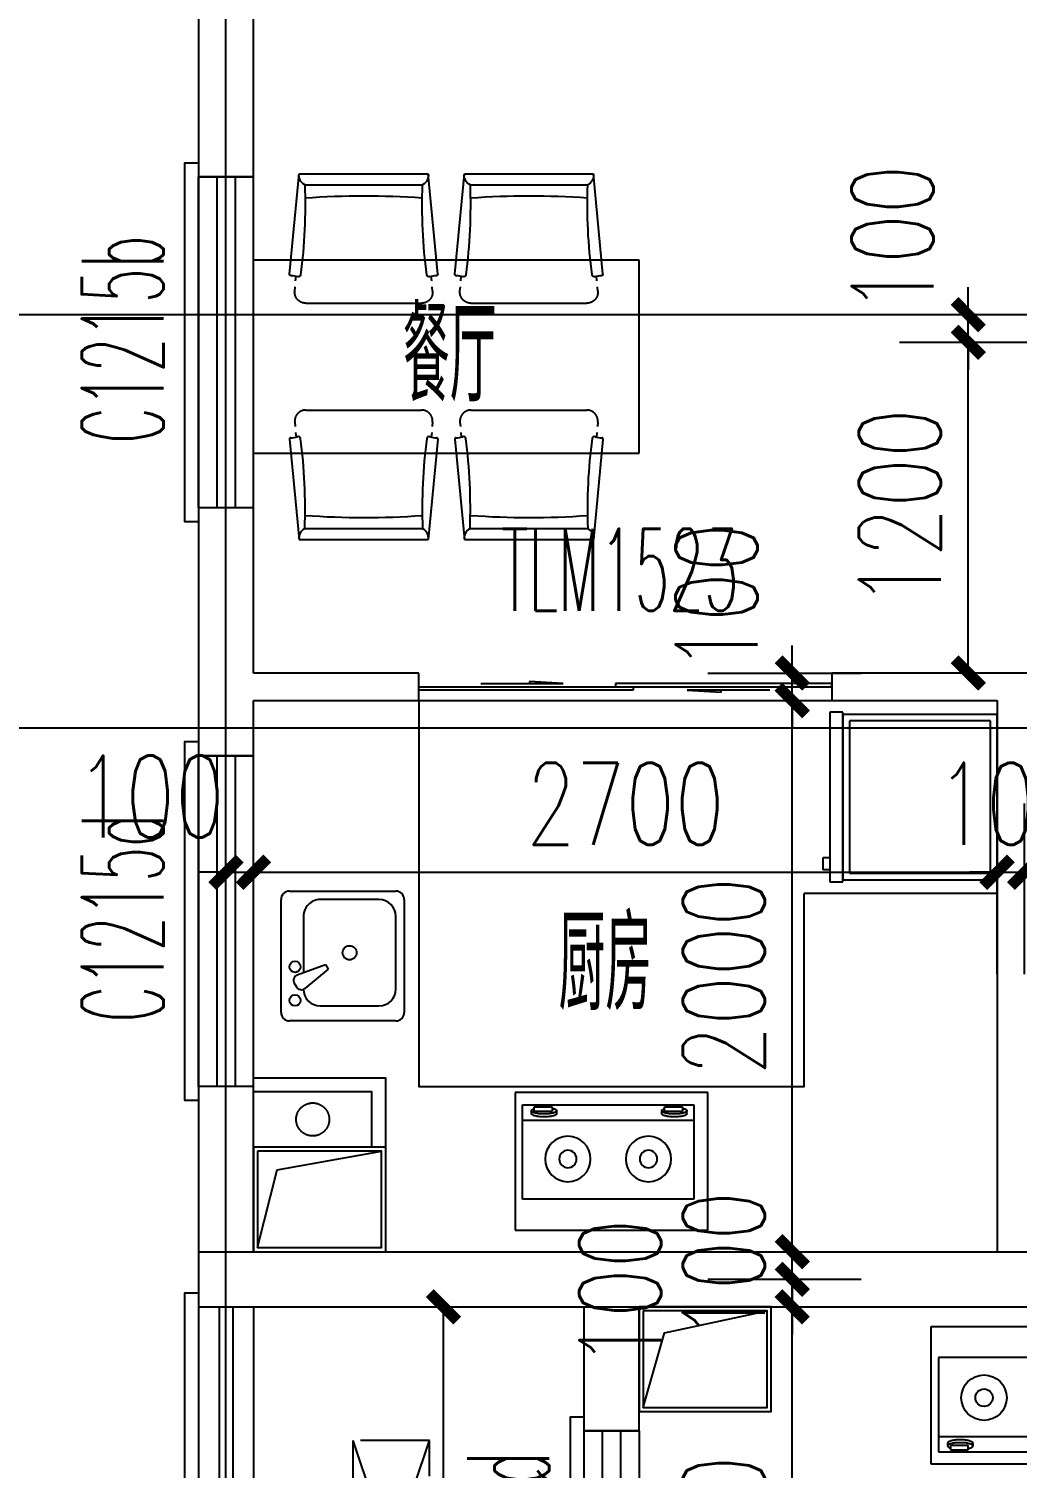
# Model space of a CAD drawing. Extents: x -129588 to 17450, y 1144 to 109436.
# Drawn here: x -44830 to -41241, y 25813 to 31036 of the extents above; entities that cross this region are included whole.
import ezdxf

# ---------------------------------------------------------------- set-up
doc = ezdxf.new("R2010")
doc.units = 0
doc.header["$LTSCALE"] = 1000
doc.header["$MEASUREMENT"] = 0
doc.linetypes.add('DASH', pattern=[0.35, 0.25, -0.1])
doc.linetypes.add('PS', pattern=[3200, 1500, -200, 1500])
doc.layers.add('A-area(算全面积)', color=21, linetype='Continuous', plot=False)
doc.layers.add('A-FUR', color=8, linetype='Continuous', plot=False)
for name, color, linetype in [('A-Lvtry', 5, 'Continuous'), ('A-烟气道', 105, 'Continuous'), ('A-空调室外机', 5, 'DASH'), ('A-第三道尺寸线', 105, 'Continuous'), ('A-线脚看线', 9, 'Continuous'), ('AE-FLOR', 151, 'Continuous'), ('DOTE', 16, 'Continuous'), ('PS', 6, 'PS'), ('PUB_TEXT', 7, 'Continuous'), ('WALL', 2, 'Continuous'), ('WINDOW', 4, 'Continuous'), ('WINDOW_TEXT', 7, 'Continuous'), ('商业', 2, 'Continuous'), ('栏杆', 142, 'Continuous')]:
    doc.layers.add(name, color=color, linetype=linetype)
doc.styles.add('_TCH_DIM_T3', font='SIMPLEX.shx', dxfattribs={"width": 0.705882, "bigfont": 'GBCBIG.shx'})
doc.styles.add('_TCH_WINDOW', font='SIMPLEX.shx', dxfattribs={"width": 0.7, "height": 3.5, "bigfont": 'GBCBIG.shx'})
doc.styles.get("Standard").update_dxf_attribs({"font": 'gbenor.shx', "width": 0.7, "bigfont": 'gbcbig.shx'})
doc.dimstyles.new('_TCH_ARCH&&100', dxfattribs={"dimtxt": 297.5, "dimasz": 100, "dimexe": 250, "dimexo": 300, "dimgap": 100, "dimtad": 1, "dimdec": 0, "dimzin": 0, "dimdsep": 46, "dimtxsty": '_TCH_DIM_T3', "dimblk": 'ARCHTICK', "dimcen": 0.09, "dimclrt": 7, "dimazin": 2, "dimtfac": 1, "dimtdec": 0, "dimtix": 1, "dimtmove": 2, "dimatfit": 3, "dimfxl": 0, "dimtolj": 1, "dimtzin": 0, "dimarcsym": 0})

# ---------------------------------------------------------------- blocks, each defined once
blk = doc.blocks.new('zhouxianssceng0329')
at = {"layer": 'DOTE'}
for p, q in [((-44113.7, 132089.9), (-44113.7, 156469.4)), ((5501.3, 148798.2), (-44988.6, 148798.2)), ((-20013.7, 147298.2), (-44988.6, 147298.2))]:
    blk.add_line(p, q, dxfattribs=at)
blk = doc.blocks.new('zt1')
at = {"layer": 'A-Lvtry', "linetype": 'Continuous'}
for p, q in [((-700, 0), (0, 0)), ((-700, -500), (-700, 0)), ((0, 0), (0, -500)), ((0, -500), (-700, -500))]:
    blk.add_line(p, q, dxfattribs=at)
at = {"layer": 'A-Lvtry'}
for p, q in [((-673.5, -113.1), (-673.5, -455.5)), ((-50.7, -113.1), (-673.5, -113.1)), ((-50.7, -455.5), (-50.7, -113.1)), ((-673.5, -399.8), (-50.7, -399.8)), ((-673.5, -455.5), (-50.7, -455.5)), ((-640.9, -422.1), (-640.8, -433.8)), ((-565.7, -431.5), (-630.4, -431.5)), ((-630.4, -431.5), (-630.4, -448.2)), ((-630.4, -448.2), (-565.7, -448.2)), ((-565.7, -448.2), (-565.7, -431.5)), ((-549.1, -423.2), (-549.1, -433.7)), ((-167.9, -422.1), (-167.8, -433.8)), ((-157.4, -431.5), (-157.4, -448.2)), ((-92.7, -431.5), (-157.4, -431.5)), ((-157.4, -448.2), (-92.7, -448.2)), ((-92.7, -448.2), (-92.7, -431.5)), ((-76.1, -423.2), (-76.1, -433.7))]:
    blk.add_line(p, q, dxfattribs=at)
for points in [[(-549.1, -423.2, 0.259034), (-551, -419.8, 0.076276), (-562.5, -414.9, 0.036515), (-576.1, -412.4, 0.026615), (-594.9, -411.4, 0.026615), (-613.8, -412.4, 0.036515), (-627.3, -414.9, 0.076276), (-638.9, -419.8, 0.259034), (-640.8, -423.2, 0.078462), (-640.6, -424.5, 0.056762)], [(-76.1, -423.2, 0.259034), (-78, -419.8, 0.076276), (-89.5, -414.9, 0.036515), (-103.1, -412.4, 0.026615), (-121.9, -411.4, 0.026615), (-140.8, -412.4, 0.036515), (-154.3, -414.9, 0.076276), (-165.9, -419.8, 0.259034), (-167.8, -423.2, 0.078462), (-167.6, -424.5, 0.056762)], [(-549.1, -433.7, 0.259034), (-551, -430.3, 0.076276), (-562.5, -425.4, 0.036515), (-576.1, -422.9, 0.026615), (-594.9, -421.9, 0.026615), (-613.8, -422.9, 0.036515), (-627.3, -425.4, 0.076276), (-638.9, -430.3, 0.259034), (-640.8, -433.7, 0.259034), (-638.9, -437.2, 0.056762), (-630.4, -441.2, 0.036515)], [(-565.7, -442.9, 0.008736), (-562.5, -442.1, 0.076276), (-551, -437.2, 0.259034), (-549.1, -433.7, 0.259034)], [(-76.1, -433.7, 0.259034), (-78, -430.3, 0.076276), (-89.5, -425.4, 0.036515), (-103.1, -422.9, 0.026615), (-121.9, -421.9, 0.026615), (-140.8, -422.9, 0.036515), (-154.3, -425.4, 0.076276), (-165.9, -430.3, 0.259034), (-167.8, -433.7, 0.259034), (-165.9, -437.2, 0.056762), (-157.4, -441.2, 0.036515)], [(-92.7, -442.9, 0.008736), (-89.5, -442.1, 0.076276), (-78, -437.2, 0.259034), (-76.1, -433.7, 0.259034)]]:
    blk.add_lwpolyline(points, format="xyb", dxfattribs=at)
at = {"layer": 'A-Lvtry', "linetype": 'Continuous'}
for centre, radius in [((-508.4, -258.5), 82.5), ((-215.8, -258.5), 82.5), ((-508.4, -258.5), 31.6), ((-215.8, -258.5), 31.6)]:
    blk.add_circle(centre, radius, dxfattribs=at)
at = {"layer": 'A-Lvtry', "width": 0.8, "flags": 9}
for tag in ['YSIZE', 'XSIZE']:
    blk.add_attdef(tag, (-350, 0), '', height=0.5, dxfattribs=at)
blk = doc.blocks.new('t4')
at = {"layer": 'A-Lvtry'}
for p, q in [((3876545.3, 2552259.6), (3876931.4, 2552259.6)), ((3876514.8, 2551819.5), (3876514.8, 2552229.1)), ((3876819.6, 2552205.6), (3876606.3, 2552205.6)), ((3876961.9, 2552229.1), (3876961.9, 2551819.5)), ((3876545.3, 2552144.6), (3876545.3, 2551880.5)), ((3876790.3, 2552072.2), (3876875.1, 2552142)), ((3876913.8, 2552122.3), (3876905.6, 2552136.5)), ((3876800.4, 2552054.6), (3876790.3, 2552072.2)), ((3876903.3, 2552093.1), (3876800.4, 2552054.6)), ((3876880.6, 2551880.5), (3876880.6, 2552084.6)), ((3876931.4, 2551789), (3876545.3, 2551789)), ((3876606.3, 2551819.5), (3876819.6, 2551819.5))]:
    blk.add_line(p, q, dxfattribs=at)
for centre, major_axis, start_param, end_param in [((3876545.3, 2552229.1), (-21.6, 21.6), -0.785398, 0.785398), ((3876931.4, 2552229.1), (-21.6, 21.6), 3.926991, 5.497787), ((3876606.3, 2552144.6), (-43.1, 43.1), -0.785398, 0.785398), ((3876819.6, 2552144.6), (43.1, 43.1), 5.497787, 7.068583), ((3876911.1, 2552185.3), (-14.4, 14.4), 4.712389, 10.995574), ((3876888, 2552126.3), (14.4, 14.4), 6.021386, 7.757331), ((3876896.2, 2552112.2), (-14.4, 14.4), 2.714645, 4.45059), ((3876911.1, 2552063.4), (14.4, 14.4), 6.283185283893945, 12.56637059107353), ((3876713, 2552012.6), (18, 18), 6.283185283897186, 12.56637059107677), ((3876606.3, 2551880.5), (-43.1, 43.1), 0.785398, 2.356194), ((3876819.6, 2551880.5), (-43.1, 43.1), 2.356194, 3.926991), ((3876545.3, 2551819.5), (21.6, 21.6), 2.356194, 3.926991), ((3876931.4, 2551819.5), (-21.6, 21.6), 2.356194, 3.926991)]:
    blk.add_ellipse(centre, major_axis=major_axis, ratio=1, start_param=start_param, end_param=end_param, dxfattribs=at)
blk = doc.blocks.new('BX1')
at = {"layer": 'A-Lvtry'}
for p, q in [((-560, 8), (-607.7, 8)), ((-607.7, 8), (-607.7, -608)), ((-560, -608), (-560, 8)), ((0, 0), (-560, 0)), ((0, -600), (0, 0)), ((-560, 0), (-560, -600)), ((-24, -24), (-536, -24)), ((-536, -24), (-536, -576)), ((-24, -576), (-24, -24)), ((-631.1, -564.3), (-631.1, -520)), ((-631.1, -520), (-607.7, -520)), ((-607.7, -520), (-607.7, -564.3)), ((-607.7, -564.3), (-631.1, -564.3)), ((-607.7, -608), (-560, -608)), ((-560, -600), (0, -600)), ((-536, -576), (-24, -576))]:
    blk.add_line(p, q, dxfattribs=at)
blk = doc.blocks.new('chair4')
at = {"ltscale": 20}
for p, q in [((-364.8, 269), (0, 234.3)), ((-388.8, 247), (-371.7, 245.5)), ((-40, 213.8), (-40, -213.8)), ((0, 234.3), (0, -234.3)), ((-388.8, -247), (-371.7, -245.5)), ((-364.8, -269), (0, -234.3))]:
    blk.add_line(p, q, dxfattribs=at)
at = {"linetype": 'DASH', "ltscale": 200}
for p, q in [((-470, 210.5), (-470, -210.5)), ((-426.4, 250.4), (-410.4, 248.9)), ((-426.4, -250.4), (-410.4, -248.9))]:
    blk.add_line(p, q, dxfattribs=at)
at = {"ltscale": 20, "extrusion": (0, 0, -1)}
for centre, major_axis, ratio, start_param, end_param in [((-440.3, 264.1), (50.3, 50.3), 1, 0.774487, 1.131895), ((-365.2, 265), (2.83, 2.83), 1, 3.91608, 5.586837), ((-365.9, 237.3), (5.66, -5.66), 1, 0.914477, 2.702691), ((-124.5, 1886.5), (-1792.2, 85), 0.932857, 4.621064, 4.803714), ((-2032.8, -2.5), (-3, 2384.1), 0.819086, 1.481782, 1.659811), ((-6.5, 197.7), (26.3, 26.3), 1, 4.375488, 5.671939), ((-365.9, -237.3), (5.66, 5.66), 1, 3.580494, 5.368708), ((-440.3, -264.1), (50.3, -50.3), 1, -1.131895, -0.774487), ((-124.5, -1886.5), (1792.2, 85), 0.932857, 4.621064, 4.803714), ((-6.5, -197.7), (26.3, 26.3), 1, 2.182042, 3.478494), ((-365.2, -265), (2.83, -2.83), 1, 0.696349, 2.367105)]:
    blk.add_ellipse(centre, major_axis=major_axis, ratio=ratio, start_param=start_param, end_param=end_param, dxfattribs=at)
at = {"linetype": 'DASH', "ltscale": 200, "extrusion": (0, 0, -1)}
for centre, start_param, end_param in [((-430, 210.5), 3.926991, 5.586837), ((-430, -210.5), 2.267145, 3.926991)]:
    blk.add_ellipse(centre, major_axis=(28.3, 28.3), ratio=1, start_param=start_param, end_param=end_param, dxfattribs=at)
blk = doc.blocks.new('canzhuo01')
for p, q in [((38356.8, 175032.9), (36956.8, 175032.9)), ((38356.8, 174332.9), (38356.8, 175032.9)), ((36956.8, 174332.9), (38356.8, 174332.9))]:
    blk.add_line(p, q)
at = {"extrusion": (0, 0, -1), "xscale": -1, "zscale": -1, "rotation": 270}
for p in [(-37356.8, 175346.8), (-37956.8, 175346.8)]:
    blk.add_blockref('chair4', p, dxfattribs=at)
at = {"xscale": -1, "rotation": 90}
for p in [(37356.8, 174018.9), (37956.8, 174018.9)]:
    blk.add_blockref('chair4', p, dxfattribs=at)
blk = doc.blocks.new('$DorLib2D$00000131')
at = {"color": 0, "linetype": 'Continuous'}
for p, q in [((0.15, 0.125), (0.2319, 0.1973)), ((0.2319, 0.1973), (0.2319, 0.125)), ((-0.5, 0.125), (-0.5, 0)), ((0.0192, 0.125), (-0.5, 0.125)), ((0.0192, 0), (0.0192, 0.125)), ((0.35, 0.125), (0.15, 0.125)), ((-0.5, 0), (0.0192, 0)), ((-0.024, 0), (0.5, 0)), ((-0.024, -0.125), (-0.024, 0)), ((0.5, 0), (0.5, -0.125)), ((-0.35, -0.125), (-0.15, -0.125)), ((-0.2319, -0.1973), (-0.2319, -0.125)), ((-0.15, -0.125), (-0.2319, -0.1973)), ((0.5, -0.125), (-0.024, -0.125))]:
    blk.add_line(p, q, dxfattribs=at)
blk = doc.blocks.new('$TCHSYS$WIN2D')
for p, q in [((-0.5, 0.5), (0.5, 0.5)), ((-0.5, 0.5), (-0.5, -0.5)), ((0.5, 0.5), (0.5, -0.5)), ((0.5, 0.1667), (-0.5, 0.1667)), ((0.5, -0.1667), (-0.5, -0.1667)), ((-0.5, -0.5), (0.5, -0.5))]:
    blk.add_line(p, q)
blk = doc.blocks.new('_ArchTick')
at = {"color": 0, "linetype": 'ByBlock', "const_width": 0.4}
blk.add_lwpolyline([(-0.5, -0.5), (0.5, 0.5)], dxfattribs=at)
blk = doc.blocks.new('*D986')
at = {"layer": 'A-第三道尺寸线', "color": 0, "lineweight": -2, "transparency": 16777216}
for p, q in [((16209.3, 172441.8), (16209.3, 173061.7)), ((16309.3, 172441.8), (16309.3, 173061.7)), ((16209.3, 172811.7), (16109.3, 172811.7)), ((16209.3, 172811.7), (16309.3, 172811.7)), ((16309.3, 172811.7), (16409.3, 172811.7))]:
    blk.add_line(p, q, dxfattribs=at)
at = {"layer": 'Defpoints', "color": 0, "transparency": 16777216}
for p in [(16309.3, 172811.7), (16209.3, 172141.8), (16309.3, 172141.8)]:
    blk.add_point(p, dxfattribs=at)
at = {"layer": 'A-第三道尺寸线', "color": 0, "lineweight": -2, "transparency": 16777216, "xscale": 100, "yscale": 100, "zscale": 100}
blk.add_blockref('_ArchTick', (16209.3, 172811.7), dxfattribs=at)
at = {"layer": 'A-第三道尺寸线', "color": 0, "lineweight": -2, "transparency": 16777216, "xscale": 100, "yscale": 100, "zscale": 100, "rotation": 180}
blk.add_blockref('_ArchTick', (16309.3, 172811.7), dxfattribs=at)
at = {"layer": 'A-第三道尺寸线', "color": 7, "transparency": 16777216, "insert": (15934.3, 173086.7), "char_height": 297.5, "attachment_point": 5, "style": '_TCH_DIM_T3'}
blk.add_mtext('\\A1;100', dxfattribs=at)
blk = doc.blocks.new('*D987')
at = {"layer": 'A-第三道尺寸线', "color": 0, "lineweight": -2, "transparency": 16777216}
for p, q in [((16309.3, 172441.8), (16309.3, 173061.7)), ((19009.3, 172441.8), (19009.3, 173061.7)), ((16309.3, 172811.7), (19009.3, 172811.7))]:
    blk.add_line(p, q, dxfattribs=at)
at = {"layer": 'Defpoints', "color": 0, "transparency": 16777216}
for p in [(19009.3, 172811.7), (16309.3, 172141.8), (19009.3, 172141.8)]:
    blk.add_point(p, dxfattribs=at)
at = {"layer": 'A-第三道尺寸线', "color": 0, "lineweight": -2, "transparency": 16777216, "xscale": 100, "yscale": 100, "zscale": 100, "rotation": 180}
blk.add_blockref('_ArchTick', (16309.3, 172811.7), dxfattribs=at)
at = {"layer": 'A-第三道尺寸线', "color": 0, "lineweight": -2, "transparency": 16777216, "xscale": 100, "yscale": 100, "zscale": 100}
blk.add_blockref('_ArchTick', (19009.3, 172811.7), dxfattribs=at)
at = {"layer": 'A-第三道尺寸线', "color": 7, "transparency": 16777216, "insert": (17659.3, 173060.5), "char_height": 297.5, "attachment_point": 5, "style": '_TCH_DIM_T3'}
blk.add_mtext('\\A1;2700', dxfattribs=at)
blk = doc.blocks.new('*D988')
at = {"layer": 'A-第三道尺寸线', "color": 0, "lineweight": -2, "transparency": 16777216}
for p, q in [((19009.3, 172441.8), (19009.3, 173061.7)), ((19109.3, 172441.8), (19109.3, 173061.7)), ((19009.3, 172811.7), (18909.3, 172811.7)), ((19009.3, 172811.7), (19109.3, 172811.7)), ((19109.3, 172811.7), (19209.3, 172811.7))]:
    blk.add_line(p, q, dxfattribs=at)
at = {"layer": 'Defpoints', "color": 0, "transparency": 16777216}
for p in [(19109.3, 172811.7), (19009.3, 172141.8), (19109.3, 172141.8)]:
    blk.add_point(p, dxfattribs=at)
at = {"layer": 'A-第三道尺寸线', "color": 0, "lineweight": -2, "transparency": 16777216, "xscale": 100, "yscale": 100, "zscale": 100}
blk.add_blockref('_ArchTick', (19009.3, 172811.7), dxfattribs=at)
at = {"layer": 'A-第三道尺寸线', "color": 0, "lineweight": -2, "transparency": 16777216, "xscale": 100, "yscale": 100, "zscale": 100, "rotation": 180}
blk.add_blockref('_ArchTick', (19109.3, 172811.7), dxfattribs=at)
at = {"layer": 'A-第三道尺寸线', "color": 7, "transparency": 16777216, "insert": (19059.3, 173060.5), "char_height": 297.5, "attachment_point": 5, "style": '_TCH_DIM_T3'}
blk.add_mtext('\\A1;100', dxfattribs=at)
blk = doc.blocks.new('*D989')
at = {"layer": 'A-第三道尺寸线', "color": 0, "lineweight": -2, "transparency": 16777216}
for p, q in [((19109.3, 172441.8), (19109.3, 173061.7)), ((21109.3, 172441.8), (21109.3, 173061.7)), ((19109.3, 172811.7), (21109.3, 172811.7))]:
    blk.add_line(p, q, dxfattribs=at)
at = {"layer": 'Defpoints', "color": 0, "transparency": 16777216}
for p in [(21109.3, 172811.7), (19109.3, 172141.8), (21109.3, 172141.8)]:
    blk.add_point(p, dxfattribs=at)
at = {"layer": 'A-第三道尺寸线', "color": 0, "lineweight": -2, "transparency": 16777216, "xscale": 100, "yscale": 100, "zscale": 100, "rotation": 180}
blk.add_blockref('_ArchTick', (19109.3, 172811.7), dxfattribs=at)
at = {"layer": 'A-第三道尺寸线', "color": 0, "lineweight": -2, "transparency": 16777216, "xscale": 100, "yscale": 100, "zscale": 100}
blk.add_blockref('_ArchTick', (21109.3, 172811.7), dxfattribs=at)
at = {"layer": 'A-第三道尺寸线', "color": 7, "transparency": 16777216, "insert": (20109.3, 173060.5), "char_height": 297.5, "attachment_point": 5, "style": '_TCH_DIM_T3'}
blk.add_mtext('\\A1;2000', dxfattribs=at)
blk = doc.blocks.new('*D991')
at = {"layer": 'A-第三道尺寸线', "color": 0, "lineweight": -2, "transparency": 16777216}
for p, q in [((18265.6, 173534.8), (18265.6, 173634.8)), ((17959.3, 173534.8), (18515.6, 173534.8)), ((18265.6, 173434.8), (18265.6, 173534.8)), ((17959.3, 173434.8), (18515.6, 173434.8)), ((18265.6, 173434.8), (18265.6, 173334.8))]:
    blk.add_line(p, q, dxfattribs=at)
at = {"layer": 'Defpoints', "color": 0, "transparency": 16777216}
for p in [(17659.3, 173534.8), (18265.6, 173534.8), (17659.3, 173434.8)]:
    blk.add_point(p, dxfattribs=at)
at = {"layer": 'A-第三道尺寸线', "color": 0, "lineweight": -2, "transparency": 16777216, "xscale": 100, "yscale": 100, "zscale": 100}
for p, rotation in [((18265.6, 173534.8), 270), ((18265.6, 173434.8), 90)]:
    blk.add_blockref('_ArchTick', p, dxfattribs=dict(at, rotation=rotation))
at = {"layer": 'A-第三道尺寸线', "color": 7, "transparency": 16777216, "insert": (17990.6, 173809.8), "char_height": 297.5, "attachment_point": 5, "rotation": 90, "style": '_TCH_DIM_T3'}
blk.add_mtext('\\A1;100', dxfattribs=at)
blk = doc.blocks.new('*D992')
at = {"layer": 'A-第三道尺寸线', "color": 0, "lineweight": -2, "transparency": 16777216}
for p, q in [((17959.3, 173434.8), (18515.6, 173434.8)), ((18265.6, 171434.8), (18265.6, 173434.8)), ((17959.3, 171434.8), (18515.6, 171434.8))]:
    blk.add_line(p, q, dxfattribs=at)
at = {"layer": 'Defpoints', "color": 0, "transparency": 16777216}
for p in [(17659.3, 173434.8), (18265.6, 173434.8), (17659.3, 171434.8)]:
    blk.add_point(p, dxfattribs=at)
at = {"layer": 'A-第三道尺寸线', "color": 0, "lineweight": -2, "transparency": 16777216, "xscale": 100, "yscale": 100, "zscale": 100}
for p, rotation in [((18265.6, 173434.8), 90), ((18265.6, 171434.8), 270)]:
    blk.add_blockref('_ArchTick', p, dxfattribs=dict(at, rotation=rotation))
at = {"layer": 'A-第三道尺寸线', "color": 7, "transparency": 16777216, "insert": (18016.8, 172434.8), "char_height": 297.5, "attachment_point": 5, "rotation": 90, "style": '_TCH_DIM_T3'}
blk.add_mtext('\\A1;2000', dxfattribs=at)
blk = doc.blocks.new('*D993')
at = {"layer": 'A-第三道尺寸线', "color": 0, "lineweight": -2, "transparency": 16777216}
for p, q in [((18265.6, 171434.8), (18265.6, 171534.8)), ((17959.3, 171434.8), (18515.6, 171434.8)), ((18265.6, 171334.8), (18265.6, 171434.8)), ((17959.3, 171334.8), (18515.6, 171334.8)), ((18265.6, 171334.8), (18265.6, 171234.8))]:
    blk.add_line(p, q, dxfattribs=at)
at = {"layer": 'Defpoints', "color": 0, "transparency": 16777216}
for p in [(17659.3, 171434.8), (18265.6, 171434.8), (17659.3, 171334.8)]:
    blk.add_point(p, dxfattribs=at)
at = {"layer": 'A-第三道尺寸线', "color": 0, "lineweight": -2, "transparency": 16777216, "xscale": 100, "yscale": 100, "zscale": 100}
for p, rotation in [((18265.6, 171434.8), 270), ((18265.6, 171334.8), 90)]:
    blk.add_blockref('_ArchTick', p, dxfattribs=dict(at, rotation=rotation))
at = {"layer": 'A-第三道尺寸线', "color": 7, "transparency": 16777216, "insert": (18016.8, 171384.8), "char_height": 297.5, "attachment_point": 5, "rotation": 90, "style": '_TCH_DIM_T3'}
blk.add_mtext('\\A1;100', dxfattribs=at)
blk = doc.blocks.new('*D994')
at = {"layer": 'A-第三道尺寸线', "color": 0, "lineweight": -2, "transparency": 16777216}
for p, q in [((18265.6, 171334.8), (18265.6, 171434.8)), ((17959.3, 171334.8), (18515.6, 171334.8)), ((18265.6, 171234.8), (18265.6, 171334.8)), ((17959.3, 171234.8), (18515.6, 171234.8)), ((18265.6, 171234.8), (18265.6, 171134.8))]:
    blk.add_line(p, q, dxfattribs=at)
at = {"layer": 'Defpoints', "color": 0, "transparency": 16777216}
for p in [(17659.3, 171334.8), (18265.6, 171334.8), (17659.3, 171234.8)]:
    blk.add_point(p, dxfattribs=at)
at = {"layer": 'A-第三道尺寸线', "color": 0, "lineweight": -2, "transparency": 16777216, "xscale": 100, "yscale": 100, "zscale": 100}
for p, rotation in [((18265.6, 171334.8), 270), ((18265.6, 171234.8), 90)]:
    blk.add_blockref('_ArchTick', p, dxfattribs=dict(at, rotation=rotation))
at = {"layer": 'A-第三道尺寸线', "color": 7, "transparency": 16777216, "insert": (17640.6, 171284.8), "char_height": 297.5, "attachment_point": 5, "rotation": 90, "style": '_TCH_DIM_T3'}
blk.add_mtext('\\A1;100', dxfattribs=at)
blk = doc.blocks.new('*D995')
at = {"layer": 'A-第三道尺寸线', "color": 0, "lineweight": -2, "transparency": 16777216}
for p, q in [((17959.3, 171234.8), (18515.6, 171234.8)), ((18265.6, 169434.8), (18265.6, 171234.8)), ((17959.3, 169434.8), (18515.6, 169434.8))]:
    blk.add_line(p, q, dxfattribs=at)
at = {"layer": 'Defpoints', "color": 0, "transparency": 16777216}
for p in [(17659.3, 171234.8), (18265.6, 171234.8), (17659.3, 169434.8)]:
    blk.add_point(p, dxfattribs=at)
at = {"layer": 'A-第三道尺寸线', "color": 0, "lineweight": -2, "transparency": 16777216, "xscale": 100, "yscale": 100, "zscale": 100}
for p, rotation in [((18265.6, 171234.8), 90), ((18265.6, 169434.8), 270)]:
    blk.add_blockref('_ArchTick', p, dxfattribs=dict(at, rotation=rotation))
at = {"layer": 'A-第三道尺寸线', "color": 7, "transparency": 16777216, "insert": (18016.8, 170334.8), "char_height": 297.5, "attachment_point": 5, "rotation": 90, "style": '_TCH_DIM_T3'}
blk.add_mtext('\\A1;1800', dxfattribs=at)
blk = doc.blocks.new('*D996')
at = {"layer": 'A-第三道尺寸线', "color": 0, "lineweight": -2, "transparency": 16777216}
for p, q in [((18904.8, 174834.8), (18904.8, 174934.8)), ((19209.3, 174834.8), (18654.8, 174834.8)), ((18904.8, 174734.8), (18904.8, 174834.8)), ((19209.3, 174734.8), (18654.8, 174734.8)), ((18904.8, 174734.8), (18904.8, 174634.8))]:
    blk.add_line(p, q, dxfattribs=at)
at = {"layer": 'Defpoints', "color": 0, "transparency": 16777216}
for p in [(18904.8, 174834.8), (19509.3, 174834.8), (19509.3, 174734.8)]:
    blk.add_point(p, dxfattribs=at)
at = {"layer": 'A-第三道尺寸线', "color": 0, "lineweight": -2, "transparency": 16777216, "xscale": 100, "yscale": 100, "zscale": 100}
for p, rotation in [((18904.8, 174834.8), 270), ((18904.8, 174734.8), 90)]:
    blk.add_blockref('_ArchTick', p, dxfattribs=dict(at, rotation=rotation))
at = {"layer": 'A-第三道尺寸线', "color": 7, "transparency": 16777216, "insert": (18629.8, 175109.8), "char_height": 297.5, "attachment_point": 5, "rotation": 90, "style": '_TCH_DIM_T3'}
blk.add_mtext('\\A1;100', dxfattribs=at)
blk = doc.blocks.new('*D997')
at = {"layer": 'A-第三道尺寸线', "color": 0, "lineweight": -2, "transparency": 16777216}
for p, q in [((19209.3, 174734.8), (18654.8, 174734.8)), ((18904.8, 173534.8), (18904.8, 174734.8)), ((19209.3, 173534.8), (18654.8, 173534.8))]:
    blk.add_line(p, q, dxfattribs=at)
at = {"layer": 'Defpoints', "color": 0, "transparency": 16777216}
for p in [(18904.8, 174734.8), (19509.3, 174734.8), (19509.3, 173534.8)]:
    blk.add_point(p, dxfattribs=at)
at = {"layer": 'A-第三道尺寸线', "color": 0, "lineweight": -2, "transparency": 16777216, "xscale": 100, "yscale": 100, "zscale": 100}
for p, rotation in [((18904.8, 174734.8), 90), ((18904.8, 173534.8), 270)]:
    blk.add_blockref('_ArchTick', p, dxfattribs=dict(at, rotation=rotation))
at = {"layer": 'A-第三道尺寸线', "color": 7, "transparency": 16777216, "insert": (18656, 174134.8), "char_height": 297.5, "attachment_point": 5, "rotation": 90, "style": '_TCH_DIM_T3'}
blk.add_mtext('\\A1;1200', dxfattribs=at)
blk = doc.blocks.new('ktswaj')
at = {"linetype": 'DASH'}
blk.add_lwpolyline([(15990.1, 179082.6), (15990.1, 178253.3), (16268.4, 178253.3), (16268.4, 179082.6)], close=True, dxfattribs=at)
for points in [[(15990.1, 179082.6), (16268.4, 178253.3)], [(15990.1, 178253.3), (16268.4, 179082.6)]]:
    blk.add_lwpolyline(points, dxfattribs=at)
blk = doc.blocks.new('*D1006')
at = {"layer": 'A-第三道尺寸线', "color": 0, "lineweight": -2, "transparency": 16777216}
for p, q in [((-7770.7, 171234.8), (-7130.8, 171234.8)), ((-7380.8, 169434.8), (-7380.8, 171234.8)), ((-7770.7, 169434.8), (-7130.8, 169434.8))]:
    blk.add_line(p, q, dxfattribs=at)
at = {"layer": 'Defpoints', "color": 0, "transparency": 16777216}
for p in [(-8070.7, 171234.8), (-7380.8, 171234.8), (-8070.7, 169434.8)]:
    blk.add_point(p, dxfattribs=at)
at = {"layer": 'A-第三道尺寸线', "color": 0, "lineweight": -2, "transparency": 16777216, "xscale": 100, "yscale": 100, "zscale": 100}
for p, rotation in [((-7380.8, 171234.8), 90.00040069436868), ((-7380.8, 169434.8), 270.0004006943687)]:
    blk.add_blockref('_ArchTick', p, dxfattribs=dict(at, rotation=rotation))
at = {"layer": 'A-第三道尺寸线', "color": 7, "transparency": 16777216, "insert": (-7132, 170334.8), "char_height": 297.5, "attachment_point": 5, "rotation": 270.0004, "style": '_TCH_DIM_T3'}
blk.add_mtext('\\A1;1800', dxfattribs=at)
blk = doc.blocks.new('ssxianjiao0329')
at = {"layer": 'A-线脚看线'}
for points in [[(-44213.7, 149348.2), (-44263.7, 149348.2), (-44263.7, 148048.2), (-44213.7, 148048.2)], [(-44213.7, 147248.2), (-44263.7, 147248.2), (-44263.7, 145948.2), (-44213.7, 145948.2)], [(-44213.7, 145248.2), (-44263.7, 145248.2), (-44263.7, 143348.2), (-44213.7, 143348.2)], [(-42813.7, 144798.2), (-42863.7, 144798.2), (-42863.7, 143798.2), (-42813.7, 143798.2)]]:
    blk.add_lwpolyline(points, dxfattribs=at)
blk = doc.blocks.new('a1HUXING0323')
at = {"layer": 'A-Lvtry'}
blk.add_line((19009.3, 172734.8), (18309.3, 172734.8), dxfattribs=at)
blk.add_lwpolyline([(16909.3, 173434.8), (16909.3, 172034.8), (18309.3, 172034.8), (18309.3, 172734.8)], dxfattribs=at)
at = {"layer": 'A-烟气道'}
for points in [[(16309.3, 171814.8), (16309.3, 171434.8), (16789.3, 171434.8), (16789.3, 171814.8)], [(16324.3, 171799.8), (16324.3, 171449.8), (16774.3, 171449.8), (16774.3, 171799.8)]]:
    blk.add_lwpolyline(points, close=True, dxfattribs=at)
blk.add_lwpolyline([(16324.3, 171449.8), (16395.3, 171731.9), (16774.3, 171799.8)], dxfattribs=at)
at = {"layer": 'PS', "ltscale": 0.5}
blk.add_circle((16524.3, 171914.8), 60, dxfattribs=at)
at = {"layer": 'WALL'}
for p, q in [((16109.3, 179734.8), (16109.3, 175334.8)), ((16309.3, 175334.8), (16309.3, 179534.8)), ((16109.3, 175334.8), (16309.3, 175334.8)), ((16309.3, 174134.8), (16109.3, 174134.8)), ((16109.3, 174134.8), (16109.3, 173534.8)), ((16309.3, 173534.8), (16309.3, 174134.8)), ((16109.3, 173534.8), (16109.3, 173234.8)), ((16909.3, 173534.8), (16309.3, 173534.8)), ((16909.3, 173434.8), (16909.3, 173534.8)), ((19009.3, 173534.8), (18409.3, 173534.8)), ((18409.3, 173534.8), (18409.3, 173434.8)), ((19209.3, 173534.8), (19009.3, 173534.8)), ((16309.3, 173234.8), (16309.3, 173434.8)), ((16309.3, 173434.8), (16909.3, 173434.8)), ((18409.3, 173434.8), (19009.3, 173434.8)), ((19009.3, 173434.8), (19009.3, 171434.8)), ((16109.3, 173234.8), (16309.3, 173234.8)), ((16309.3, 172034.8), (16109.3, 172034.8)), ((16109.3, 172034.8), (16109.3, 171234.8)), ((16309.3, 171434.8), (16309.3, 172034.8)), ((16309.3, 171434.8), (19009.3, 171434.8)), ((16109.3, 171234.8), (19009.3, 171234.8)), ((19009.3, 171234.8), (21309.3, 171234.8))]:
    blk.add_line(p, q, dxfattribs=at)
for points in [[(16789.3, 171814.8), (16789.3, 172064.8), (16309.3, 172064.8)], [(16739.3, 171814.8), (16739.3, 172014.8), (16309.3, 172014.8)]]:
    blk.add_lwpolyline(points, dxfattribs=at)
at = {"layer": 'WINDOW'}
blk.add_line((16909.3, 173434.8, 200), (18409.3, 173434.8, 200), dxfattribs=at)
at = {"layer": 'A-FUR'}
blk.add_blockref('canzhuo01', (-20647.5, 0), dxfattribs=at)
at = {"layer": 'A-Lvtry', "extrusion": (-3.92285e-11, -1.08889e-08, 1)}
blk.add_blockref('BX1', (19009.3, 173384.8), dxfattribs=at)
at = {"layer": 'A-Lvtry', "extrusion": (3.92285e-11, -1.08889e-08, 1), "xscale": -1.000000000000016, "rotation": 180}
blk.add_blockref('zt1', (17959.3, 171512.7), dxfattribs=at)
at = {"layer": 'WINDOW'}
ref = blk.add_blockref('$TCHSYS$WIN2D', (16209.3, 174734.8), dxfattribs=dict(at, xscale=-1200, yscale=200, zscale=-1200, rotation=270))
ref.add_attrib('A', 'C1215b', (15983, 174367.3), dxfattribs={"layer": 'WINDOW_TEXT', "height": 297.5, "rotation": 90, "style": '_TCH_WINDOW', "width": 0.494118})
ref = blk.add_blockref('$DorLib2D$00000131', (17659.3, 173484.8), dxfattribs=dict(at, xscale=1500, yscale=-100, zscale=1500))
ref.add_attrib('A', 'TLM1523', (17207.8, 173761), dxfattribs={"layer": 'WINDOW_TEXT', "height": 297.5, "style": '_TCH_WINDOW', "width": 0.494118})
ref = blk.add_blockref('$TCHSYS$WIN2D', (16209.3, 172634.8), dxfattribs=dict(at, xscale=-1200, yscale=200, zscale=-1200, rotation=270))
ref.add_attrib('A', 'C1215d', (15983, 172267.3), dxfattribs={"layer": 'WINDOW_TEXT', "height": 297.5, "rotation": 90, "style": '_TCH_WINDOW', "width": 0.494118})
at = {"layer": '商业', "extrusion": (0, 0, -1), "xscale": -1, "zscale": -1, "rotation": 180}
blk.add_blockref('t4', (-3893371.2, 2724532.2), dxfattribs=at)
at = {"layer": 'PUB_TEXT', "width": 0.7}
for s, p in [('餐厅', (16851.8, 174519.2)), ('厨房', (17417, 172311.2))]:
    blk.add_text(s, height=337.59, dxfattribs=at).set_placement(p)
at = {"layer": 'A-第三道尺寸线'}
for base, p1, p2, angle, picture, middle in [((18904.8, 174834.8), (19509.3, 174734.8), (19509.3, 174834.8), 90, '*D996', (18629.8, 175109.8)), ((18265.6, 173534.8), (17659.3, 173434.8), (17659.3, 173534.8), 90, '*D991', (17990.6, 173809.8)), ((16309.3, 172811.7), (16209.3, 172141.8), (16309.3, 172141.8), 0, '*D986', (15934.3, 173086.7)), ((18265.6, 171334.8), (17659.3, 171234.8), (17659.3, 171334.8), 90, '*D994', (17640.6, 171284.8))]:
    dim = blk.add_linear_dim(base=base, p1=p1, p2=p2, angle=angle, dimstyle='_TCH_ARCH&&100', dxfattribs=at)
    dim.commit()
    dim.dimension.update_dxf_attribs({"geometry": picture, "text_midpoint": middle, "dimtype": 161})
for p1, p2, distance, picture, middle in [((19509.3, 173534.8), (19509.3, 174734.8), 604.5, '*D997', (18656, 174134.8)), ((17659.3, 171434.8), (17659.3, 173434.8), -606.3, '*D992', (18016.8, 172434.8)), ((16309.3, 172141.8), (19009.3, 172141.8), 669.9, '*D987', (17659.3, 173060.5)), ((19009.3, 172141.8), (19109.3, 172141.8), 669.9, '*D988', (19059.3, 173060.5)), ((19109.3, 172141.8), (21109.3, 172141.8), 669.9, '*D989', (20109.3, 173060.5)), ((17659.3, 171334.8), (17659.3, 171434.8), -606.3, '*D993', (18016.8, 171384.8)), ((17659.3, 169434.8), (17659.3, 171234.8), -606.3, '*D995', (18016.8, 170334.8))]:
    dim = blk.add_aligned_dim(p1=p1, p2=p2, distance=distance, dimstyle='_TCH_ARCH&&100', dxfattribs=at)
    dim.commit()
    dim.dimension.update_dxf_attribs({"geometry": picture, "text_midpoint": middle})
blk = doc.blocks.new('a2huxing0322')
at = {"layer": 'A-烟气道'}
for points in [[(-6670.7, 171234.8), (-6670.7, 170854.8), (-6190.7, 170854.8), (-6190.7, 171234.8)], [(-6655.7, 171219.8), (-6655.7, 170869.8), (-6205.7, 170869.8), (-6205.7, 171219.8)]]:
    blk.add_lwpolyline(points, close=True, dxfattribs=at)
blk.add_lwpolyline([(-6655.7, 170869.8), (-6578.5, 171140.2), (-6205.7, 171219.8)], dxfattribs=at)
at = {"layer": 'AE-FLOR'}
for points in [[(-8270.7, 171234.8), (-8270.7, 169434.8)], [(-8070.7, 171234.8), (-8070.7, 169434.8)]]:
    blk.add_lwpolyline(points, dxfattribs=at)
at = {"layer": 'WALL'}
for p, q in [((-8270.7, 171434.8), (-6770.7, 171434.8)), ((-8270.7, 171434.8), (-8270.7, 171234.8)), ((-6770.7, 171434.8), (-3070.7, 171434.8)), ((-8270.7, 171234.8), (-6870.7, 171234.8)), ((-6870.7, 171234.8), (-6870.7, 170784.8)), ((-6670.7, 170784.8), (-6670.7, 171234.8)), ((-6670.7, 171234.8), (-3270.7, 171234.8)), ((-6870.7, 170784.8), (-6670.7, 170784.8))]:
    blk.add_line(p, q, dxfattribs=at)
at = {"layer": '栏杆'}
for points in [[(-8195.7, 171234.8), (-8195.7, 169434.8)], [(-8145.7, 171234.8), (-8145.7, 169434.8)]]:
    blk.add_lwpolyline(points, dxfattribs=at)
at = {"layer": 'A-Lvtry', "extrusion": (-3.92285e-11, -1.08889e-08, -1), "xscale": -1, "zscale": -1, "rotation": 359.9999986659787}
blk.add_blockref('zt1', (4909.7, 171163.7), dxfattribs=at)
at = {"layer": 'A-空调室外机'}
blk.add_blockref('ktswaj', (-23700, -8333.1), dxfattribs=at)
at = {"layer": 'WINDOW'}
ref = blk.add_blockref('$TCHSYS$WIN2D', (-6770.7, 170334.8), dxfattribs=dict(at, xscale=900, yscale=200, zscale=900, rotation=270))
ref.add_attrib('A', 'C0915d', (-6997, 169953.3), dxfattribs={"layer": 'WINDOW_TEXT', "height": 297.5, "rotation": 90, "style": '_TCH_WINDOW', "width": 0.494118})
at = {"layer": 'A-第三道尺寸线'}
dim = blk.add_aligned_dim(p1=(-8070.7, 169434.8), p2=(-8070.7, 171234.8), distance=-690, dimstyle='_TCH_ARCH&&100', dxfattribs=at)
dim.commit()
dim.dimension.update_dxf_attribs({"geometry": '*D1006', "text_midpoint": (-7132, 170334.8)})

msp = doc.modelspace()

# ---------------------------------------------------------------- block references
msp.add_blockref('zhouxianssceng0329', (0, -118800))

# ---------------------------------------------------------------- next in the draw order: block references
msp.add_blockref('a1HUXING0323', (-60323, -144836.5))

# ---------------------------------------------------------------- next in the draw order: block references
msp.add_blockref('a2huxing0322', (-35943, -144836.6))

# ---------------------------------------------------------------- next in the draw order: linework, layer by layer
at = {"layer": 'A-area(算全面积)'}
msp.add_lwpolyline([(-44213.7, 34898.2), (-44213.7, 26398.2), (-42813.7, 26398.2), (-42813.7, 24598.2), (-44213.7, 24598.2), (-44213.7, 15698.2), (-40813.7, 15698.2), (-37313.7, 15698.2), (-33813.7, 15698.2), (-27213.7, 15698.2), (-23713.7, 15698.2), (-20213.7, 15698.2), (-13613.7, 15698.2)], dxfattribs=at)

# ---------------------------------------------------------------- next in the draw order: block references
msp.add_blockref('ssxianjiao0329', (0, -118800))

doc.saveas('drawing.dxf')
